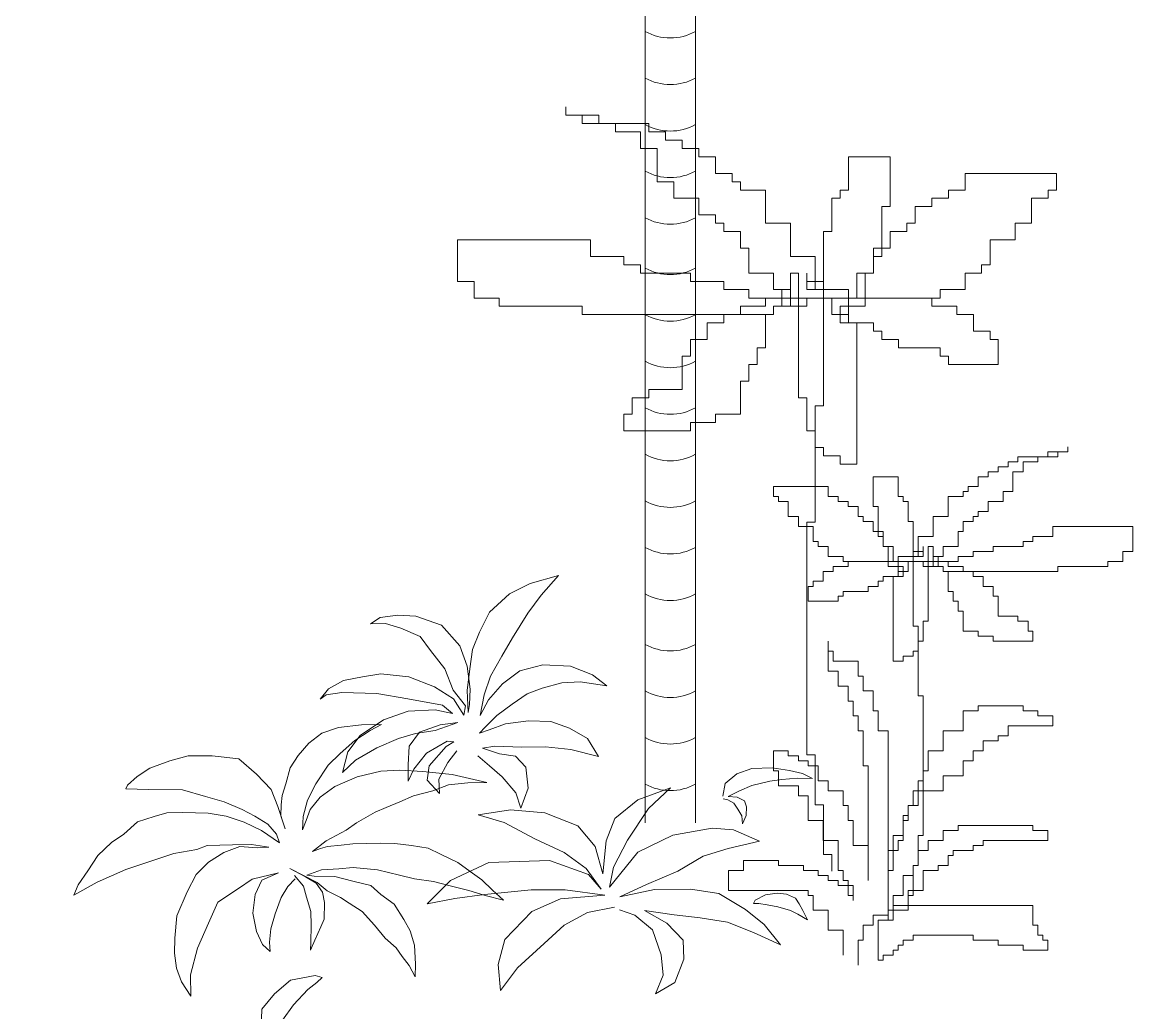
# Model space of a CAD drawing. Header units: millimetres. Extents: x -37049 to 129367, y 25385 to 90033.
# Drawn here: x 13115 to 14377, y 50680 to 51806 of the extents above; entities that cross this region are included whole.
import ezdxf

# ---------------------------------------------------------------- set-up
doc = ezdxf.new("R2010")
doc.units = ezdxf.units.MM
doc.header["$MEASUREMENT"] = 0
doc.layers.add('NCAY', color=3, linetype='Continuous', lineweight=13)

# ---------------------------------------------------------------- blocks, each defined once
blk = doc.blocks.new('A$C332C0D39')
at = {"layer": 'NCAY', "color": 53}
for p, q in [((747.9, 3261.7), (747.9, 0)), ((690.7, 3256.1), (690.7, 0))]:
    blk.add_line(p, q, dxfattribs=at)
at = {"layer": 'NCAY', "color": 47, "lineweight": 0, "extrusion": (0, 0, -1)}
for centre, major_axis, start_param, end_param in [((719.3, 951.7), (-41.7, 41.7), 3.419919, 4.434063), ((719.3, 898.7), (-41.7, 41.7), 3.419919, 4.434063), ((719.3, 845.8), (-41.7, 41.7), 3.419919, 4.434063), ((719.3, 792.9), (41.7, 41.7), 1.849122, 2.863267), ((719.3, 739.9), (-41.7, 41.7), 3.419919, 4.434063), ((719.3, 682.6), (41.7, 41.7), 1.849122, 2.863267), ((719.3, 629.6), (41.7, 41.7), 1.849122, 2.863267), ((719.3, 576.7), (-41.7, 41.7), 3.419919, 4.434063), ((719.3, 523.7), (-41.7, 41.7), 3.419919, 4.434063), ((719.3, 470.8), (-41.7, 41.7), 3.419919, 4.434063), ((719.3, 417.9), (-41.7, 41.7), 3.419919, 4.434063), ((719.3, 364.9), (41.7, 41.7), 1.849122, 2.863267), ((719.3, 312), (-41.7, 41.7), 3.419919, 4.434063), ((719.3, 254.6), (41.7, 41.7), 1.849122, 2.863267), ((719.3, 201.7), (41.7, 41.7), 1.849122, 2.863267), ((719.3, 148.7), (-41.7, 41.7), 3.419919, 4.434063), ((719.3, 95.8), (-41.7, 41.7), 3.419919, 4.434063)]:
    blk.add_ellipse(centre, major_axis=major_axis, ratio=1, start_param=start_param, end_param=end_param, dxfattribs=at)
blk = doc.blocks.new('A$C758D5878')
at = {"layer": 'NCAY'}
for points in [[(970.8, 636.6), (990, 607.4), (1009.8, 574.9), (1029, 531.2), (1029.3, 493.9), (1058.6, 532.6), (1067.9, 579.5), (1052.6, 610.5), (1019.2, 626.7), (986.8, 650.5), (1014.4, 646.1), (1072.5, 626.4), (1123.8, 610.7), (1177.5, 587.7), (1232.6, 554.5), (1220.7, 600.6), (1188.8, 635.6), (1152.6, 662.4), (1104.7, 678.6), (1052.9, 688), (1013.1, 685.3), (990.3, 684.9), (1006.4, 694), (1039.9, 711.8), (1080.1, 725.7), (1119.9, 738.1), (1156.3, 740.3), (1202.8, 739.2), (1243, 728.8), (1298.6, 701.9), (1274.5, 735.9), (1232.5, 769.5), (1173.4, 791.1), (1119.2, 793.3), (1073.1, 776.5), (1032.3, 751.5), (1003.1, 722.6), (1025.5, 765.1), (1052.3, 801.3), (1090.3, 837), (1125.8, 870.2), (1175.8, 913.1), (1216.7, 943), (1267.7, 974.2), (1200.3, 976), (1148.9, 967.5), (1093.1, 941.1), (1058.1, 904.4), (1030.8, 871.6), (1012.2, 831), (992.2, 786.1), (978.9, 737.2), (987.7, 753.7), (999, 787), (1008.4, 838.8), (1005.7, 888.2), (979.7, 945.5), (930.4, 981.5), (891.7, 996.2), (852, 1003.2), (826.8, 995.5), (859.2, 986.2), (889.7, 966.2), (925.9, 934.6), (939.3, 897.7), (958, 847.7), (961.7, 796.4), (978, 753.7), (968.2, 734.4), (956.8, 777), (923, 815.9), (874.7, 854.9), (815.2, 879.8), (773.6, 885.8), (730, 890.9), (691.7, 882.8), (666.4, 865.5), (682.9, 871.2), (718.2, 865.7), (793.7, 840.2), (857.1, 807.5), (928.7, 770.4), (944.5, 745.6), (909.2, 765.6), (849.7, 780.9), (790.6, 778.3), (729.5, 760.1), (691.1, 732.7), (665.7, 691.2), (702.6, 709.4), (756.9, 721.8), (810.7, 727.8), (851, 727.2), (895.5, 720.2), (949.8, 722.8), (910.1, 729.8), (860.6, 727.1), (828.6, 704), (813.4, 663.9), (803.1, 628.6), (823.5, 650.8), (861.4, 676.7), (914.3, 689.6), (928.3, 683.2), (908.9, 678.5), (858.6, 648), (844.7, 617.7), (863, 580.9), (870.4, 612.3), (901.5, 642.2), (929.2, 661.9), (929.2, 661.9)], [(492.1, 499.7), (505.1, 470.6), (503.8, 444.5), (503.7, 410.4), (495.6, 380.9), (483, 343.4), (477.2, 326.4), (493.2, 345.7), (514.9, 370.6), (527.5, 385.3), (539.6, 421), (541.9, 444.9), (534.6, 468.2), (515.4, 489.9), (487.1, 518.5), (536.9, 469.4), (553.3, 444.8), (577.7, 421.4), (592.4, 403.2), (615.6, 376.4), (633.1, 338.2), (647.7, 302.9), (664.7, 274.4), (672, 251.1), (681, 227.2), (686.6, 198.7), (695.8, 226), (706.2, 268), (706.3, 302.1), (700.7, 330.5), (689.5, 370.4), (667.4, 400.6), (651.6, 426.8), (615.3, 448.6), (579, 470.3), (534.7, 485.3), (519.9, 492.2), (554.6, 493.7), (593.3, 484.5), (625.1, 477.5), (676.8, 456.2), (721, 429.9), (751.1, 412.2), (790.3, 393.2), (826.6, 371.5), (861.2, 350.3), (893.5, 328), (929.8, 306.2), (912.9, 334.7), (896.5, 364.9), (876.7, 390.6), (855.8, 418.5), (824, 448.2), (800.8, 469.3), (766.7, 486.5), (732.1, 502), (701.4, 512.4), (670.2, 521.1), (640.6, 529.1), (613.9, 534.4), (583.8, 540.8), (566.8, 540.8), (547.4, 539.8), (584.4, 553.8), (635.1, 563.3), (663, 572.8), (710.2, 583.4), (737.5, 585.6), (771.1, 589.4), (804.7, 593.2), (849.6, 591.3), (888.3, 593.4), (930.9, 584.7), (972.4, 572.6), (902.6, 613.2), (841.3, 639.7), (792.4, 658.1), (750.4, 668.5), (694.7, 672.1), (639.5, 666.1), (600.7, 652.6), (571.1, 632.3), (554.5, 611.4), (540.8, 593.2), (550.6, 622.2), (571.2, 655.1), (600.3, 685), (639.7, 717.3), (673.9, 734.2), (714.3, 752.7), (754.2, 763.9), (782.6, 769.5), (739.4, 782.2), (687.7, 792.1), (647.3, 790.5), (612.6, 777.6), (581.2, 757.9), (555, 736.4), (535, 705.2), (519.5, 682), (510.9, 662.1), (502.9, 638.3), (503.9, 607.6), (503, 661), (499.7, 702), (478.3, 745.3), (450, 790.8), (393.8, 815.5), (342.1, 831.1), (298.9, 832.4), (250.5, 829.8), (216.9, 820.3), (190.2, 808.5), (183.9, 801.1), (233.3, 784.4), (307.1, 761.3), (352, 731), (389.4, 707), (423.4, 678.4), (446.1, 655.6), (469.3, 628.8), (481.1, 602), (481.6, 581), (451, 619.8), (419.3, 649.5), (384.2, 674.6), (346.7, 693), (292.2, 711.4), (257.5, 721.2), (227.4, 721.9), (187.6, 722.1), (149.4, 704.6), (117.5, 694.5), (78.8, 675.4), (46.8, 648.3), (16, 624.5), (0, 605.3), (59.2, 617.5), (130.3, 625.7), (187.8, 627.2), (245.2, 628.6), (298.1, 622.1), (323.1, 623.2), (378.8, 608.2), (420.2, 596), (456, 578.3), (429.9, 585.2), (393, 599.6), (354.3, 597.5), (314.4, 586.3), (279.7, 567.7), (248.3, 536.5), (210, 490.7), (190.5, 444.2), (179.5, 411.8), (173.7, 377.7), (175.9, 344.8), (186, 307.2), (199.8, 353.8), (233, 407), (273.5, 454), (307.8, 493.7), (362.5, 509.3), (398.3, 520), (459.7, 516.3), (418.2, 511.4), (394.2, 485.3), (377, 445.6), (372.3, 403.6), (376.7, 371.7), (388.6, 350.7), (393.8, 371.7), (405.3, 400), (424.7, 429.5), (448.7, 461.2), (470.4, 480.4), (491.5, 492.3)], [(1166.6, 215.8), (1104.3, 222.9), (1045, 210.6), (989.2, 184.7), (914.8, 149.6), (862.9, 111.3), (875.3, 169.5), (906.7, 219.1), (983.8, 262.2), (1054.9, 270.4), (1153.5, 248.9), (1070.8, 287.1), (996.7, 310), (892.5, 330.9), (825.1, 342.3), (761.9, 349.4), (827.8, 384.1), (923.5, 397.4), (1056.7, 360.9), (1131.7, 304.3), (1149.4, 264), (1130.9, 318.8), (1093.5, 368.5), (1039, 418.2), (983.6, 474), (932.5, 508.3), (1006, 497.8), (1078.5, 467.6), (1141.5, 417.8), (1165.2, 361.3), (1163.2, 296.4), (1192.6, 366.3), (1226.9, 408.9), (1289.4, 433.3), (1368, 438.1), (1306.4, 407.7), (1239.5, 353.3), (1191.5, 304), (1169.1, 263.1), (1253.9, 319.9), (1341.1, 333.2), (1431.6, 322.6), (1476.8, 304.4), (1525.4, 262.4), (1452.8, 267), (1393, 267.2), (1328, 252.2), (1251, 244), (1185.2, 234.9), (1265.5, 227.7), (1343.2, 204.3), (1402, 175.8), (1449.6, 122.7), (1480.2, 78.2), (1501.4, 22.6), (1451.1, 68), (1401.7, 107.5), (1345.5, 135.1), (1290.9, 159.3), (1229.5, 188.6), (1269.5, 146.5), (1293.2, 98.6), (1281.9, 56.8), (1246.7, 11.7), (1197.1, 0), (1226.3, 35.7), (1235.9, 80.9), (1233.6, 141.6), (1205.5, 185.2), (1175.7, 206.7)], [(1476.2, 384.9), (1490.1, 410.5), (1521.7, 423.8), (1557.7, 425.2), (1602.7, 413.1), (1638.6, 395.7), (1664.8, 380.6), (1682.9, 363), (1650.1, 374.1), (1616, 381.5), (1588.2, 385.7), (1546.3, 388.3), (1516, 385), (1487.2, 380.2), (1506.5, 372.6), (1519.9, 359.7), (1520.5, 345.9), (1514.2, 327.2), (1500.4, 311), (1504.5, 329.4), (1499.9, 346.7), (1495.5, 361.7), (1485, 373.6), (1475.3, 379)]]:
    blk.add_lwpolyline(points, dxfattribs=at)
for points in [[(470.2, 268.4), (413.6, 274.9), (369.5, 256.2), (331.7, 231.2), (317.7, 189.8), (307.5, 147.1), (306, 93.1), (332.6, 147), (369.3, 193.4), (403.4, 219.6), (445, 243.3), (468.9, 252), (484, 259.5)], [(1476.6, 136.6), (1502.4, 141.4), (1528.8, 137.4), (1549, 128.9), (1565.5, 114.1), (1569.4, 99.3), (1573.7, 82.6), (1577.3, 59), (1560.1, 77.6), (1546.3, 90.6), (1521.5, 107.2), (1499.3, 118.7), (1482.7, 127.2), (1471.2, 131.1)]]:
    blk.add_lwpolyline(points, close=True, dxfattribs=at)
blk = doc.blocks.new('A$C4F937C7D')
at = {"layer": 'NCAY'}
for p, q in [((123, 966.6), (123, 976)), ((123, 976), (123, 966.6)), ((160.8, 966.6), (123, 966.6)), ((123, 966.6), (141.9, 966.6)), ((141.9, 966.6), (141.9, 957.1)), ((160.8, 957.1), (160.8, 966.6)), ((141.9, 957.1), (179.7, 957.1)), ((217.6, 957.1), (160.8, 957.1)), ((179.7, 957.1), (179.7, 947.7)), ((179.7, 947.7), (208.1, 947.7)), ((208.1, 947.7), (208.1, 928.8)), ((217.6, 947.7), (217.6, 957.1)), ((236.5, 947.7), (217.6, 947.7)), ((236.5, 938.2), (236.5, 947.7)), ((255.4, 938.2), (236.5, 938.2)), ((255.4, 928.8), (255.4, 938.2)), ((208.1, 928.8), (227, 928.8)), ((227, 928.8), (227, 891)), ((274.3, 928.8), (255.4, 928.8)), ((274.3, 919.3), (274.3, 928.8)), ((293.2, 919.3), (274.3, 919.3)), ((293.2, 900.4), (293.2, 919.3)), ((491.9, 919.3), (444.6, 919.3)), ((444.6, 919.3), (444.6, 881.5)), ((491.9, 862.6), (491.9, 919.3)), ((312.2, 900.4), (293.2, 900.4)), ((312.2, 891), (312.2, 900.4)), ((577, 900.4), (577, 881.5)), ((681.1, 900.4), (577, 900.4)), ((681.1, 881.5), (681.1, 900.4)), ((227, 891), (245.9, 891)), ((245.9, 891), (245.9, 872.1)), ((321.6, 891), (312.2, 891)), ((321.6, 881.5), (321.6, 891)), ((245.9, 872.1), (274.3, 872.1)), ((274.3, 872.1), (274.3, 853.2)), ((350, 881.5), (321.6, 881.5)), ((350, 843.7), (350, 881.5)), ((435.1, 872.1), (425.7, 872.1)), ((425.7, 872.1), (425.7, 834.3)), ((444.6, 881.5), (435.1, 881.5)), ((435.1, 881.5), (435.1, 872.1)), ((558.1, 872.1), (539.2, 872.1)), ((539.2, 872.1), (539.2, 862.6)), ((577, 881.5), (558.1, 881.5)), ((558.1, 881.5), (558.1, 872.1)), ((652.7, 843.7), (652.7, 872.1)), ((652.7, 872.1), (671.6, 872.1)), ((671.6, 872.1), (671.6, 881.5)), ((671.6, 881.5), (681.1, 881.5)), ((482.4, 806), (482.4, 862.6)), ((482.4, 862.6), (491.9, 862.6)), ((520.3, 862.6), (520.3, 843.7)), ((539.2, 862.6), (520.3, 862.6)), ((274.3, 853.2), (293.2, 853.2)), ((293.2, 853.2), (293.2, 843.7)), ((293.2, 843.7), (302.7, 843.7)), ((302.7, 843.7), (302.7, 834.3)), ((302.7, 834.3), (321.6, 834.3)), ((321.6, 834.3), (321.6, 815.4)), ((378.4, 843.7), (350, 843.7)), ((378.4, 806), (378.4, 843.7)), ((416.2, 834.3), (416.2, 635.9)), ((425.7, 834.3), (416.2, 834.3)), ((510.8, 834.3), (491.9, 834.3)), ((491.9, 834.3), (491.9, 815.4)), ((520.3, 843.7), (510.8, 843.7)), ((510.8, 843.7), (510.8, 834.3)), ((633.8, 824.9), (633.8, 843.7)), ((633.8, 843.7), (652.7, 843.7)), ((151.3, 824.9), (0, 824.9)), ((0, 824.9), (0, 777.6)), ((151.3, 806), (151.3, 824.9)), ((605.4, 796.5), (605.4, 824.9)), ((605.4, 824.9), (633.8, 824.9)), ((321.6, 815.4), (331.1, 815.4)), ((331.1, 815.4), (331.1, 787.1)), ((473, 815.4), (473, 787.1)), ((491.9, 815.4), (473, 815.4)), ((189.2, 806), (151.3, 806)), ((189.2, 796.5), (189.2, 806)), ((208.1, 796.5), (189.2, 796.5)), ((208.1, 787.1), (208.1, 796.5)), ((406.7, 806), (378.4, 806)), ((406.7, 768.2), (406.7, 806)), ((473, 787.1), (473, 806)), ((473, 806), (482.4, 806)), ((595.9, 787.1), (595.9, 796.5)), ((595.9, 796.5), (605.4, 796.5)), ((264.9, 787.1), (208.1, 787.1)), ((264.9, 777.6), (264.9, 787.1)), ((331.1, 787.1), (359.4, 787.1)), ((359.4, 787.1), (359.4, 768.2)), ((378.4, 768.2), (378.4, 787.1)), ((378.4, 787.1), (387.8, 787.1)), ((387.8, 787.1), (387.8, 645.3)), ((397.3, 768.2), (397.3, 787.1)), ((397.3, 787.1), (397.3, 777.6)), ((473, 787.1), (454, 787.1)), ((454, 787.1), (454, 758.7)), ((463.5, 749.3), (463.5, 787.1)), ((463.5, 787.1), (473, 787.1)), ((577, 768.2), (577, 787.1)), ((577, 787.1), (595.9, 787.1)), ((0, 777.6), (18.9, 777.6)), ((18.9, 777.6), (18.9, 758.7)), ((302.7, 777.6), (264.9, 777.6)), ((302.7, 768.2), (302.7, 777.6)), ((397.3, 777.6), (416.2, 777.6)), ((416.2, 777.6), (416.2, 768.2)), ((18.9, 758.7), (47.3, 758.7)), ((47.3, 758.7), (47.3, 749.3)), ((331.1, 768.2), (302.7, 768.2)), ((331.1, 758.7), (331.1, 768.2)), ((368.9, 758.7), (331.1, 758.7)), ((416.2, 758.7), (350, 758.7)), ((350, 758.7), (350, 749.3)), ((359.4, 768.2), (378.4, 768.2)), ((368.9, 749.3), (368.9, 768.2)), ((368.9, 768.2), (378.4, 768.2)), ((368.9, 749.3), (368.9, 758.7)), ((378.4, 768.2), (378.4, 758.7)), ((378.4, 758.7), (397.3, 758.7)), ((378.4, 749.3), (378.4, 758.7)), ((378.4, 758.7), (416.2, 758.7)), ((416.2, 768.2), (397.3, 768.2)), ((397.3, 758.7), (397.3, 749.3)), ((416.2, 768.2), (444.6, 768.2)), ((416.2, 758.7), (416.2, 768.2)), ((539.2, 758.7), (416.2, 758.7)), ((416.2, 758.7), (548.6, 758.7)), ((425.7, 758.7), (416.2, 758.7)), ((425.7, 739.8), (425.7, 758.7)), ((444.6, 768.2), (444.6, 730.4)), ((454, 758.7), (444.6, 758.7)), ((444.6, 758.7), (444.6, 749.3)), ((539.2, 749.3), (539.2, 758.7)), ((548.6, 768.2), (577, 768.2)), ((548.6, 758.7), (548.6, 768.2)), ((47.3, 749.3), (141.9, 749.3)), ((141.9, 749.3), (141.9, 739.8)), ((321.6, 749.3), (321.6, 739.8)), ((350, 749.3), (321.6, 749.3)), ((359.4, 739.8), (359.4, 749.3)), ((359.4, 739.8), (359.4, 749.3)), ((359.4, 749.3), (378.4, 749.3)), ((359.4, 749.3), (368.9, 749.3)), ((397.3, 749.3), (368.9, 749.3)), ((435.1, 749.3), (435.1, 730.4)), ((444.6, 749.3), (435.1, 749.3)), ((444.6, 739.8), (444.6, 749.3)), ((444.6, 749.3), (463.5, 749.3)), ((567.5, 749.3), (539.2, 749.3)), ((567.5, 739.8), (567.5, 749.3)), ((141.9, 739.8), (359.4, 739.8)), ((321.6, 739.8), (302.7, 739.8)), ((302.7, 739.8), (302.7, 730.4)), ((350, 702), (350, 739.8)), ((350, 739.8), (359.4, 739.8)), ((435.1, 739.8), (425.7, 739.8)), ((435.1, 730.4), (435.1, 739.8)), ((435.1, 730.4), (435.1, 739.8)), ((435.1, 739.8), (444.6, 739.8)), ((586.5, 739.8), (567.5, 739.8)), ((586.5, 720.9), (586.5, 739.8)), ((302.7, 730.4), (283.8, 730.4)), ((283.8, 730.4), (283.8, 711.5)), ((454, 730.4), (435.1, 730.4)), ((444.6, 730.4), (473, 730.4)), ((454, 569.8), (454, 730.4)), ((473, 730.4), (473, 720.9)), ((473, 720.9), (482.4, 720.9)), ((482.4, 720.9), (482.4, 711.5)), ((605.4, 720.9), (586.5, 720.9)), ((605.4, 711.5), (605.4, 720.9)), ((283.8, 711.5), (264.9, 711.5)), ((264.9, 711.5), (264.9, 692.6)), ((482.4, 711.5), (501.3, 711.5)), ((501.3, 711.5), (501.3, 702)), ((614.8, 711.5), (605.4, 711.5)), ((614.8, 683.1), (614.8, 711.5)), ((340.5, 683.1), (340.5, 702)), ((340.5, 702), (350, 702)), ((501.3, 702), (548.6, 702)), ((548.6, 702), (548.6, 692.6)), ((264.9, 692.6), (255.4, 692.6)), ((255.4, 692.6), (255.4, 654.8)), ((331.1, 664.2), (331.1, 683.1)), ((331.1, 683.1), (340.5, 683.1)), ((548.6, 692.6), (558.1, 692.6)), ((558.1, 692.6), (558.1, 683.1)), ((558.1, 683.1), (614.8, 683.1)), ((321.6, 626.5), (321.6, 664.2)), ((321.6, 664.2), (331.1, 664.2)), ((217.6, 645.3), (198.6, 645.3)), ((198.6, 645.3), (198.6, 626.5)), ((217.6, 654.8), (217.6, 645.3)), ((255.4, 654.8), (217.6, 654.8)), ((387.8, 645.3), (397.3, 645.3)), ((397.3, 645.3), (397.3, 607.6)), ((416.2, 635.9), (406.7, 635.9)), ((406.7, 635.9), (406.7, 503.6)), ((198.6, 626.5), (189.2, 626.5)), ((189.2, 626.5), (189.2, 607.6)), ((293.2, 617), (293.2, 626.5)), ((293.2, 626.5), (321.6, 626.5)), ((189.2, 607.6), (264.9, 607.6)), ((264.9, 607.6), (264.9, 617)), ((264.9, 617), (293.2, 617)), ((397.3, 607.6), (406.7, 607.6)), ((406.7, 607.6), (406.7, 588.7)), ((406.7, 588.7), (416.2, 588.7)), ((416.2, 588.7), (416.2, 579.2)), ((671.3, 578.2), (671.3, 583.9)), ((671.3, 583.9), (694, 583.9)), ((694, 583.9), (682.6, 583.9)), ((682.6, 583.9), (682.6, 578.2)), ((694, 583.9), (694, 589.5)), ((694, 589.5), (694, 583.9)), ((416.2, 579.2), (435.1, 579.2)), ((435.1, 579.2), (435.1, 569.8)), ((435.1, 569.8), (454, 569.8)), ((625.9, 566.9), (625.9, 572.5)), ((625.9, 572.5), (637.2, 572.5)), ((637.2, 572.5), (637.2, 578.2)), ((637.2, 578.2), (671.3, 578.2)), ((659.9, 572.5), (642.9, 572.5)), ((642.9, 572.5), (642.9, 561.2)), ((659.9, 578.2), (659.9, 572.5)), ((682.6, 578.2), (659.9, 578.2)), ((603.2, 555.5), (603.2, 561.2)), ((603.2, 561.2), (614.5, 561.2)), ((614.5, 566.9), (625.9, 566.9)), ((614.5, 561.2), (614.5, 566.9)), ((642.9, 561.2), (631.5, 561.2)), ((631.5, 561.2), (631.5, 538.5)), ((359.1, 532.8), (359.1, 544.2)), ((359.1, 544.2), (421.5, 544.2)), ((421.5, 544.2), (421.5, 532.8)), ((472.6, 521.5), (472.6, 555.5)), ((472.6, 555.5), (501, 555.5)), ((501, 555.5), (501, 532.8)), ((580.5, 538.5), (580.5, 544.2)), ((580.5, 544.2), (591.8, 544.2)), ((591.8, 544.2), (591.8, 555.5)), ((591.8, 555.5), (603.2, 555.5)), ((364.8, 532.8), (359.1, 532.8)), ((364.8, 527.2), (364.8, 532.8)), ((421.5, 532.8), (432.9, 532.8)), ((432.9, 532.8), (432.9, 527.2)), ((501, 532.8), (506.7, 532.8)), ((506.7, 532.8), (506.7, 527.2)), ((557.8, 532.8), (574.8, 532.8)), ((557.8, 510.2), (557.8, 532.8)), ((574.8, 532.8), (574.8, 538.5)), ((574.8, 538.5), (580.5, 538.5)), ((631.5, 538.5), (620.2, 538.5)), ((620.2, 538.5), (620.2, 527.2)), ((376.1, 527.2), (364.8, 527.2)), ((376.1, 510.2), (376.1, 527.2)), ((432.9, 527.2), (444.2, 527.2)), ((444.2, 527.2), (444.2, 521.5)), ((444.2, 521.5), (455.6, 521.5)), ((455.6, 521.5), (455.6, 510.2)), ((478.3, 521.5), (472.6, 521.5)), ((478.3, 487.5), (478.3, 521.5)), ((506.7, 527.2), (512.3, 527.2)), ((512.3, 527.2), (512.3, 504.5)), ((620.2, 527.2), (603.2, 527.2)), ((603.2, 527.2), (603.2, 515.8)), ((387.5, 510.2), (376.1, 510.2)), ((387.5, 498.8), (387.5, 510.2)), ((455.6, 510.2), (461.3, 510.2)), ((461.3, 510.2), (461.3, 504.5)), ((540.7, 510.2), (557.8, 510.2)), ((540.7, 487.5), (540.7, 510.2)), ((591.8, 510.2), (586.1, 510.2)), ((586.1, 510.2), (586.1, 504.5)), ((603.2, 515.8), (591.8, 515.8)), ((591.8, 515.8), (591.8, 510.2)), ((404.5, 498.8), (387.5, 498.8)), ((397.3, 503.6), (397.3, 239.1)), ((406.7, 503.6), (397.3, 503.6)), ((404.5, 481.8), (404.5, 498.8)), ((461.3, 504.5), (472.6, 504.5)), ((472.6, 504.5), (472.6, 493.2)), ((472.6, 493.2), (484, 493.2)), ((484, 493.2), (484, 476.2)), ((512.3, 504.5), (518, 504.5)), ((518, 504.5), (518, 385.5)), ((574.8, 493.2), (569.1, 493.2)), ((569.1, 493.2), (569.1, 476.2)), ((586.1, 504.5), (574.8, 504.5)), ((574.8, 504.5), (574.8, 493.2)), ((676.9, 487.5), (676.9, 498.8)), ((676.9, 498.8), (767.7, 498.8)), ((767.7, 498.8), (767.7, 470.5)), ((410.2, 481.8), (404.5, 481.8)), ((410.2, 476.2), (410.2, 481.8)), ((484, 487.5), (478.3, 487.5)), ((484, 476.2), (484, 487.5)), ((523.7, 464.8), (523.7, 487.5)), ((523.7, 487.5), (540.7, 487.5)), ((642.9, 476.2), (642.9, 481.8)), ((642.9, 481.8), (654.2, 481.8)), ((654.2, 481.8), (654.2, 487.5)), ((654.2, 487.5), (676.9, 487.5)), ((421.5, 476.2), (410.2, 476.2)), ((421.5, 464.8), (421.5, 476.2)), ((484, 476.2), (495.3, 476.2)), ((489.6, 476.2), (484, 476.2)), ((489.6, 453.5), (489.6, 476.2)), ((495.3, 476.2), (495.3, 459.2)), ((529.4, 470.5), (518, 470.5)), ((518, 470.5), (518, 464.8)), ((529.4, 464.8), (529.4, 476.2)), ((529.4, 476.2), (529.4, 470.5)), ((535.1, 476.2), (535.1, 391.1)), ((540.7, 476.2), (535.1, 476.2)), ((540.7, 464.8), (540.7, 476.2)), ((569.1, 476.2), (552.1, 476.2)), ((552.1, 476.2), (552.1, 464.8)), ((586.1, 464.8), (586.1, 470.5)), ((586.1, 470.5), (608.8, 470.5)), ((608.8, 470.5), (608.8, 476.2)), ((608.8, 476.2), (642.9, 476.2)), ((767.7, 470.5), (756.4, 470.5)), ((756.4, 470.5), (756.4, 459.2)), ((438.6, 464.8), (421.5, 464.8)), ((438.6, 459.2), (438.6, 464.8)), ((518, 459.2), (438.6, 459.2)), ((444.2, 453.5), (444.2, 459.2)), ((444.2, 459.2), (518, 459.2)), ((495.3, 459.2), (501, 459.2)), ((518, 464.8), (501, 464.8)), ((501, 464.8), (501, 442.1)), ((501, 459.2), (501, 453.5)), ((512.3, 447.8), (512.3, 459.2)), ((512.3, 459.2), (518, 459.2)), ((518, 459.2), (518, 464.8)), ((518, 464.8), (529.4, 464.8)), ((540.7, 459.2), (518, 459.2)), ((518, 459.2), (557.8, 459.2)), ((529.4, 459.2), (529.4, 453.5)), ((540.7, 459.2), (529.4, 459.2)), ((552.1, 464.8), (540.7, 464.8)), ((540.7, 464.8), (540.7, 459.2)), ((546.4, 464.8), (540.7, 464.8)), ((540.7, 453.5), (540.7, 459.2)), ((546.4, 453.5), (546.4, 464.8)), ((546.4, 459.2), (569.1, 459.2)), ((546.4, 453.5), (546.4, 459.2)), ((557.8, 459.2), (557.8, 453.5)), ((569.1, 459.2), (569.1, 464.8)), ((569.1, 464.8), (586.1, 464.8)), ((756.4, 459.2), (739.4, 459.2)), ((739.4, 459.2), (739.4, 453.5)), ((415.9, 436.5), (415.9, 447.8)), ((415.9, 447.8), (427.2, 447.8)), ((427.2, 453.5), (444.2, 453.5)), ((427.2, 447.8), (427.2, 453.5)), ((501, 442.1), (484, 442.1)), ((484, 442.1), (484, 436.5)), ((501, 453.5), (489.6, 453.5)), ((495.3, 345.8), (495.3, 442.1)), ((495.3, 442.1), (506.7, 442.1)), ((501, 453.5), (506.7, 453.5)), ((501, 447.8), (501, 453.5)), ((506.7, 447.8), (501, 447.8)), ((506.7, 453.5), (506.7, 442.1)), ((506.7, 442.1), (506.7, 447.8)), ((506.7, 447.8), (512.3, 447.8)), ((506.7, 442.1), (506.7, 447.8)), ((529.4, 453.5), (546.4, 453.5)), ((552.1, 453.5), (540.7, 453.5)), ((552.1, 453.5), (546.4, 453.5)), ((552.1, 447.8), (552.1, 453.5)), ((552.1, 447.8), (552.1, 453.5)), ((682.6, 447.8), (552.1, 447.8)), ((557.8, 447.8), (552.1, 447.8)), ((557.8, 453.5), (574.8, 453.5)), ((557.8, 425.1), (557.8, 447.8)), ((574.8, 453.5), (574.8, 447.8)), ((574.8, 447.8), (586.1, 447.8)), ((586.1, 447.8), (586.1, 442.1)), ((586.1, 442.1), (597.5, 442.1)), ((597.5, 442.1), (597.5, 430.8)), ((739.4, 453.5), (682.6, 453.5)), ((682.6, 453.5), (682.6, 447.8)), ((398.8, 413.8), (398.8, 430.8)), ((398.8, 430.8), (404.5, 430.8)), ((404.5, 430.8), (404.5, 436.5)), ((404.5, 436.5), (415.9, 436.5)), ((478.3, 430.8), (466.9, 430.8)), ((466.9, 430.8), (466.9, 425.1)), ((484, 436.5), (478.3, 436.5)), ((478.3, 436.5), (478.3, 430.8)), ((597.5, 430.8), (608.8, 430.8)), ((608.8, 430.8), (608.8, 419.5)), ((438.6, 419.5), (432.9, 419.5)), ((432.9, 419.5), (432.9, 413.8)), ((466.9, 425.1), (438.6, 425.1)), ((438.6, 425.1), (438.6, 419.5)), ((563.4, 425.1), (557.8, 425.1)), ((563.4, 413.8), (563.4, 425.1)), ((608.8, 419.5), (614.5, 419.5)), ((614.5, 419.5), (614.5, 396.8)), ((432.9, 413.8), (398.8, 413.8)), ((569.1, 413.8), (563.4, 413.8)), ((569.1, 402.5), (569.1, 413.8)), ((574.8, 402.5), (569.1, 402.5)), ((574.8, 379.8), (574.8, 402.5)), ((614.5, 396.8), (637.2, 396.8)), ((637.2, 396.8), (637.2, 391.1)), ((518, 385.5), (523.7, 385.5)), ((523.7, 385.5), (523.7, 306.1)), ((535.1, 391.1), (529.4, 391.1)), ((529.4, 391.1), (529.4, 368.5)), ((591.8, 379.8), (574.8, 379.8)), ((591.8, 374.1), (591.8, 379.8)), ((637.2, 391.1), (648.6, 391.1)), ((648.6, 391.1), (648.6, 379.8)), ((648.6, 379.8), (654.2, 379.8)), ((654.2, 379.8), (654.2, 368.5)), ((421.5, 357.1), (421.5, 368.5)), ((421.5, 368.5), (421.5, 334.4)), ((529.4, 368.5), (523.7, 368.5)), ((523.7, 368.5), (523.7, 357.1)), ((608.8, 374.1), (591.8, 374.1)), ((608.8, 368.5), (608.8, 374.1)), ((654.2, 368.5), (608.8, 368.5)), ((427.2, 357.1), (421.5, 357.1)), ((427.2, 345.8), (427.2, 357.1)), ((523.7, 357.1), (518, 357.1)), ((518, 357.1), (518, 351.4)), ((455.6, 345.8), (427.2, 345.8)), ((455.6, 328.8), (455.6, 345.8)), ((506.7, 345.8), (495.3, 345.8)), ((518, 351.4), (506.7, 351.4)), ((506.7, 351.4), (506.7, 345.8)), ((421.5, 334.4), (432.9, 334.4)), ((432.9, 334.4), (432.9, 317.4)), ((461.3, 328.8), (455.6, 328.8)), ((461.3, 311.8), (461.3, 328.8)), ((432.9, 317.4), (444.2, 317.4)), ((444.2, 317.4), (444.2, 300.4)), ((472.6, 311.8), (461.3, 311.8)), ((472.6, 289.1), (472.6, 311.8)), ((523.7, 306.1), (529.4, 306.1)), ((529.4, 306.1), (529.4, 147.4)), ((444.2, 300.4), (449.9, 300.4)), ((449.9, 300.4), (449.9, 283.4)), ((642.9, 294.8), (591.8, 294.8)), ((591.8, 294.8), (591.8, 289.1)), ((642.9, 289.1), (642.9, 294.8)), ((449.9, 283.4), (455.6, 283.4)), ((455.6, 283.4), (455.6, 266.4)), ((478.3, 289.1), (472.6, 289.1)), ((478.3, 266.4), (478.3, 289.1)), ((574.8, 289.1), (574.8, 266.4)), ((591.8, 289.1), (574.8, 289.1)), ((659.9, 289.1), (642.9, 289.1)), ((659.9, 283.4), (659.9, 289.1)), ((676.9, 283.4), (659.9, 283.4)), ((676.9, 272.1), (676.9, 283.4)), ((455.6, 266.4), (461.3, 266.4)), ((461.3, 266.4), (461.3, 226.7)), ((489.6, 266.4), (478.3, 266.4)), ((489.6, 102), (489.6, 266.4)), ((574.8, 266.4), (552.1, 266.4)), ((552.1, 266.4), (552.1, 243.7)), ((625.9, 260.8), (625.9, 272.1)), ((625.9, 272.1), (676.9, 272.1)), ((597.5, 243.7), (597.5, 255.1)), ((597.5, 255.1), (614.5, 255.1)), ((614.5, 255.1), (614.5, 260.8)), ((614.5, 260.8), (625.9, 260.8)), ((376.1, 243.7), (359.1, 243.7)), ((359.1, 243.7), (359.1, 221.1)), ((376.1, 238.1), (376.1, 243.7)), ((535.1, 243.7), (535.1, 221.1)), ((552.1, 243.7), (535.1, 243.7)), ((586.1, 232.4), (586.1, 243.7)), ((586.1, 243.7), (597.5, 243.7)), ((387.5, 238.1), (376.1, 238.1)), ((387.5, 232.4), (387.5, 238.1)), ((398.8, 232.4), (387.5, 232.4)), ((397.3, 239.1), (406.7, 239.1)), ((398.8, 226.7), (398.8, 232.4)), ((406.7, 239.1), (406.7, 182.4)), ((574.8, 215.4), (574.8, 232.4)), ((574.8, 232.4), (586.1, 232.4)), ((359.1, 221.1), (364.8, 221.1)), ((364.8, 221.1), (364.8, 204.1)), ((410.2, 226.7), (398.8, 226.7)), ((410.2, 209.7), (410.2, 226.7)), ((461.3, 226.7), (466.9, 226.7)), ((466.9, 226.7), (466.9, 96.4)), ((535.1, 221.1), (529.4, 221.1)), ((529.4, 221.1), (529.4, 209.7)), ((552.1, 215.4), (574.8, 215.4)), ((552.1, 198.4), (552.1, 215.4)), ((364.8, 204.1), (387.5, 204.1)), ((387.5, 204.1), (387.5, 192.7)), ((421.5, 209.7), (410.2, 209.7)), ((421.5, 198.4), (421.5, 209.7)), ((529.4, 209.7), (523.7, 209.7)), ((523.7, 209.7), (523.7, 198.4)), ((387.5, 192.7), (398.8, 192.7)), ((398.8, 192.7), (398.8, 164.4)), ((438.6, 198.4), (421.5, 198.4)), ((438.6, 181.4), (438.6, 198.4)), ((523.7, 198.4), (518, 198.4)), ((518, 198.4), (518, 181.4)), ((523.7, 181.4), (523.7, 198.4)), ((523.7, 198.4), (552.1, 198.4)), ((406.7, 182.4), (416.2, 182.4)), ((416.2, 182.4), (416.2, 125.7)), ((444.2, 181.4), (438.6, 181.4)), ((444.2, 164.4), (444.2, 181.4)), ((512.3, 164.4), (512.3, 181.4)), ((512.3, 181.4), (523.7, 181.4)), ((518, 181.4), (512.3, 181.4)), ((512.3, 181.4), (512.3, 170.1)), ((398.8, 164.4), (415.9, 164.4)), ((415.9, 164.4), (415.9, 141.7)), ((449.9, 164.4), (444.2, 164.4)), ((449.9, 136), (449.9, 164.4)), ((512.3, 170.1), (506.7, 170.1)), ((506.7, 170.1), (506.7, 141.7)), ((506.7, 147.4), (506.7, 164.4)), ((506.7, 164.4), (512.3, 164.4)), ((569.1, 153.1), (552.1, 153.1)), ((552.1, 153.1), (552.1, 141.7)), ((654.2, 158.7), (569.1, 158.7)), ((569.1, 158.7), (569.1, 153.1)), ((654.2, 153.1), (654.2, 158.7)), ((671.3, 153.1), (654.2, 153.1)), ((671.3, 141.7), (671.3, 153.1)), ((415.9, 141.7), (432.9, 141.7)), ((432.9, 141.7), (432.9, 107.7)), ((495.3, 130.4), (495.3, 147.4)), ((495.3, 147.4), (506.7, 147.4)), ((506.7, 141.7), (501, 141.7)), ((501, 141.7), (501, 130.4)), ((529.4, 147.4), (523.7, 147.4)), ((523.7, 147.4), (523.7, 113.4)), ((535.1, 141.7), (535.1, 130.4)), ((552.1, 141.7), (535.1, 141.7)), ((597.5, 136), (597.5, 141.7)), ((597.5, 141.7), (671.3, 141.7)), ((466.9, 136), (449.9, 136)), ((466.9, 96.4), (466.9, 136)), ((489.6, 51), (489.6, 130.4)), ((489.6, 130.4), (495.3, 130.4)), ((501, 130.4), (495.3, 130.4)), ((495.3, 130.4), (495.3, 107.7)), ((535.1, 130.4), (523.7, 130.4)), ((523.7, 130.4), (523.7, 113.4)), ((563.4, 130.4), (586.1, 130.4)), ((563.4, 124.7), (563.4, 130.4)), ((586.1, 130.4), (586.1, 136)), ((586.1, 136), (597.5, 136)), ((364.8, 119), (325.1, 119)), ((325.1, 119), (325.1, 107.7)), ((364.8, 113.4), (364.8, 119)), ((416.2, 125.7), (425.7, 125.7)), ((425.7, 125.7), (425.7, 106.8)), ((557.8, 113.4), (557.8, 124.7)), ((557.8, 124.7), (563.4, 124.7)), ((325.1, 107.7), (308, 107.7)), ((308, 107.7), (308, 85)), ((393.2, 113.4), (364.8, 113.4)), ((393.2, 107.7), (393.2, 113.4)), ((410.2, 107.7), (393.2, 107.7)), ((410.2, 102), (410.2, 107.7)), ((421.5, 102), (410.2, 102)), ((421.5, 96.4), (421.5, 102)), ((432.9, 107.7), (438.6, 107.7)), ((438.6, 107.7), (438.6, 96.4)), ((495.3, 107.7), (489.6, 107.7)), ((489.6, 107.7), (489.6, 102)), ((518, 102), (506.7, 102)), ((506.7, 102), (506.7, 79.4)), ((523.7, 113.4), (518, 113.4)), ((518, 113.4), (518, 102)), ((523.7, 113.4), (518, 113.4)), ((518, 113.4), (518, 79.4)), ((529.4, 85), (529.4, 107.7)), ((529.4, 107.7), (546.4, 107.7)), ((546.4, 107.7), (546.4, 113.4)), ((546.4, 113.4), (557.8, 113.4)), ((432.9, 96.4), (421.5, 96.4)), ((432.9, 90.7), (432.9, 96.4)), ((449.9, 90.7), (432.9, 90.7)), ((438.6, 96.4), (444.2, 96.4)), ((444.2, 96.4), (444.2, 79.4)), ((449.9, 73.7), (449.9, 90.7)), ((308, 85), (398.8, 85)), ((398.8, 85), (398.8, 79.4)), ((398.8, 79.4), (404.5, 79.4)), ((404.5, 79.4), (404.5, 62.4)), ((444.2, 79.4), (449.9, 79.4)), ((449.9, 79.4), (449.9, 73.7)), ((506.7, 79.4), (495.3, 79.4)), ((495.3, 79.4), (495.3, 62.4)), ((512.3, 62.4), (512.3, 85)), ((512.3, 85), (529.4, 85)), ((518, 79.4), (512.3, 79.4)), ((512.3, 79.4), (512.3, 68)), ((495.3, 62.4), (495.3, 68)), ((495.3, 68), (654.2, 68)), ((654.2, 68), (654.2, 45.3)), ((404.5, 62.4), (421.5, 62.4)), ((421.5, 62.4), (421.5, 39.7)), ((472.6, 45.3), (472.6, 56.7)), ((472.6, 56.7), (489.6, 56.7)), ((478.3, 51), (495.3, 51)), ((478.3, 5.7), (478.3, 51)), ((489.6, 56.7), (489.6, 62.4)), ((489.6, 62.4), (495.3, 62.4)), ((495.3, 62.4), (489.6, 62.4)), ((489.6, 62.4), (489.6, 51)), ((495.3, 51), (495.3, 62.4)), ((495.3, 62.4), (512.3, 62.4)), ((421.5, 39.7), (438.6, 39.7)), ((438.6, 39.7), (438.6, 11.3)), ((461.3, 45.3), (472.6, 45.3)), ((461.3, 28.3), (461.3, 45.3)), ((654.2, 45.3), (659.9, 45.3)), ((659.9, 45.3), (659.9, 34)), ((455.6, 0), (455.6, 28.3)), ((455.6, 28.3), (461.3, 28.3)), ((518, 28.3), (506.7, 28.3)), ((506.7, 28.3), (506.7, 22.7)), ((518, 34), (518, 28.3)), ((586.1, 34), (518, 34)), ((586.1, 28.3), (586.1, 34)), ((614.5, 28.3), (586.1, 28.3)), ((614.5, 22.7), (614.5, 28.3)), ((659.9, 34), (665.6, 34)), ((665.6, 34), (665.6, 28.3)), ((665.6, 28.3), (671.3, 28.3)), ((671.3, 28.3), (671.3, 17)), ((501, 17), (495.3, 17)), ((495.3, 17), (495.3, 11.3)), ((506.7, 22.7), (501, 22.7)), ((501, 22.7), (501, 17)), ((642.9, 22.7), (614.5, 22.7)), ((642.9, 17), (642.9, 22.7)), ((671.3, 17), (642.9, 17)), ((455.6, 5.7), (455.6, 0)), ((484, 5.7), (478.3, 5.7)), ((495.3, 11.3), (484, 11.3)), ((484, 11.3), (484, 5.7))]:
    blk.add_line(p, q, dxfattribs=at)

msp = doc.modelspace()

# ---------------------------------------------------------------- block references
at = {"layer": 'NCAY', "ltscale": 30, "rotation": 359.9999999999985}
msp.add_blockref('A$C332C0D39', (13132.1, 50895.7), dxfattribs=at)
at = {"layer": 'NCAY', "ltscale": 30}
msp.add_blockref('A$C4F937C7D', (13609.4, 50734), dxfattribs=at)
at = {"layer": 'NCAY', "ltscale": 30, "xscale": 0.4999999999999995, "yscale": 0.5, "zscale": 0.5, "rotation": 17.17182399132196}
msp.add_blockref('A$C758D5878', (13262.6, 50524.5), dxfattribs=at)

doc.saveas('drawing.dxf')
